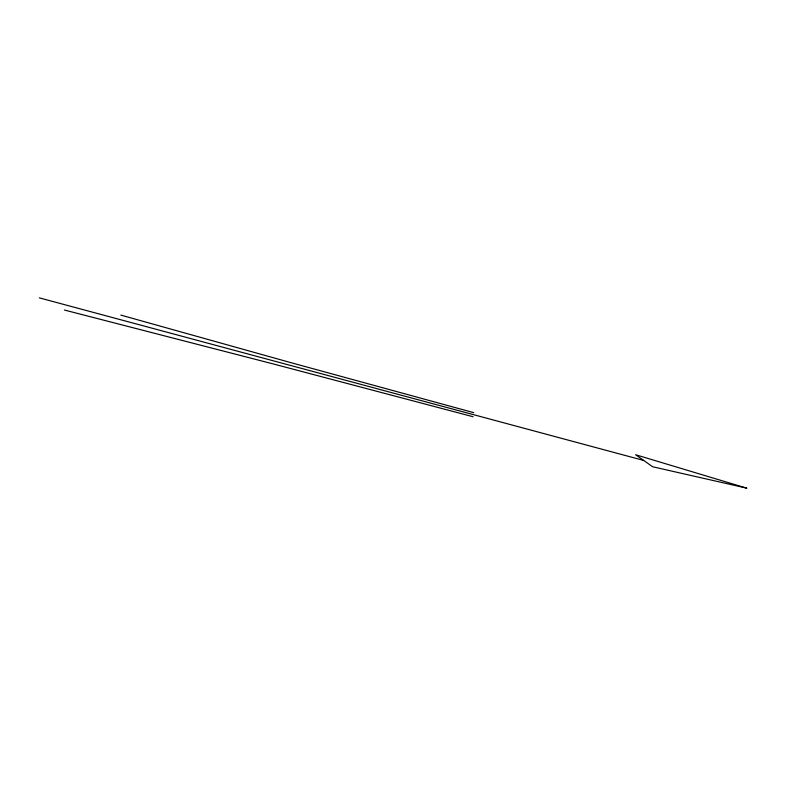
<?xml version="1.0" encoding="UTF-8"?>
<svg xmlns="http://www.w3.org/2000/svg" width="786" height="786" viewBox="0 0 786 786"><rect width="100%" height="100%" fill="white"/><g stroke="black" fill="none" stroke-linecap="round" stroke-linejoin="round"><path stroke-width="1.18" d="M64.413 310.038L274.078 364.154L473.093 416.737M39.3 297.855L643.665 460.429M473.722 412.65L291.36 362.778L120.798 315.088M746.7 488.145L652.635 466.756L635.599 454.73L746.7 488.145"/></g></svg>
